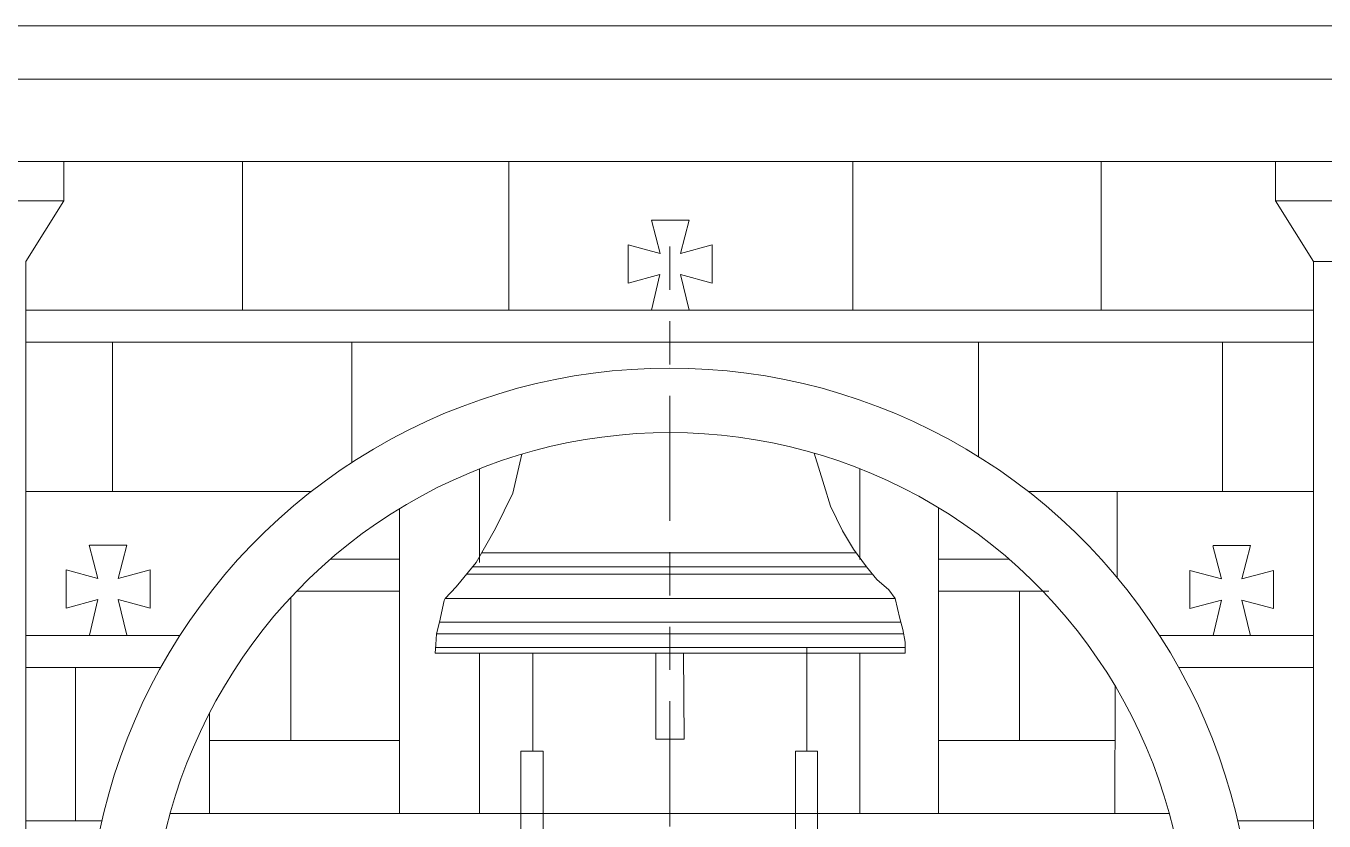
# Model space of a CAD drawing. Header units: millimetres. Extents: x -490789 to -449459, y 209001 to 327650.
# Drawn here: x -475544 to -472472, y 318410 to 320292 of the extents above; entities that cross this region are included whole.
import ezdxf

# ---------------------------------------------------------------- set-up
doc = ezdxf.new("R2010")
doc.units = ezdxf.units.MM
doc.header["$MEASUREMENT"] = 0
doc.linetypes.add('2-Штрих-Штриховая', pattern=[723.19442, 264.583325, -105.833328, 70.555556, -105.833328, 70.555556, -105.833328])
for name, color, linetype, lineweight in [('0_Ном._пера__12_Ном._пера__12_Ном._пера__12', 12, 'Continuous', 18), ('0_Ном._пера__7_Ном._пера__1_Ном._пера__1', 1, 'Continuous', 18), ('0_Ном._пера__7_Ном._пера__7_Ном._пера__1', 1, 'Continuous', 18), ('0_Ном._пера__7_Ном._пера__7_Ном._пера__7', 7, 'Continuous', 18), ('0_Ном_пера__1_Ном_пера__1_Ном_пера__1_Ном._пера__1_Ном_пера__1_Ном_пера__1_Ном_пера__1_Ном_пера__1_Ном_пера__1_Ном_пера__1_Ном_пера__1_Ном_пера__1_Ном_пера__1_Ном_пера__1_Ном_пера__1_Ном_пера__1_Ном_пера__1_Ном_пера__1_Ном_пера__1_Ном_пера__1_Ном_пера___D_Ном._пера__1', 1, 'Continuous', 18), ('0_Ном_пера__1_Ном_пера__1_Ном_пера__1_Ном_пера__1_Ном_пера__1_Ном_пера__1_Ном_пера__1_Ном_пера__1_Ном_пера__1_Ном_пера__1_Ном._пера__1_Ном_пера__1_Ном_пера__1_Ном_пера__1_Ном_пера__1_Ном_пера__1_Ном_пера__1_Ном_пера__1_Ном_пера__1_Ном_пера__1_Ном_пера___D_Ном._пера__1', 1, 'Continuous', 18), ('0_Ном_пера__7_Ном._пера__7_Ном_пера__7_Ном_пера__7_Ном_пера__7_Ном_пера__7_Ном_пера__7_Ном_пера__7_Ном_пера__7_Ном_пера__7_Ном_пера__7_Ном_пера__7_Ном_пера__7_Ном_пера__7_Ном_пера__7_Ном_пера__7_Ном_пера__7_Ном_пера__7_Ном_пера__7_Ном_пера__7_Ном_пера___7_Ном._пера__7', 7, 'Continuous', 18), ('0_Ном_пера__7_Ном_пера__7_Ном_пера__7_Ном_пера__7_Ном_пера__7_Ном_пера__7_Ном_пера__7_Ном_пера__7_Ном_пера__7_Ном._пера__7_Ном_пера__7_Ном_пера__7_Ном_пера__7_Ном_пера__7_Ном_пера__7_Ном_пера__7_Ном_пера__7_Ном_пера__7_Ном_пера__7_Ном_пера__7_Ном_пера___7_Ном._пера__7', 7, 'Continuous', 18), ('0_Ном_пера__7_Ном_пера__7_Ном_пера__7_Ном_пера__7_Ном_пера__7_Ном_пера__7_Ном_пера__7_Ном_пера__7_Ном_пера__7_Ном_пера__7_Ном_пера__7_Ном_пера__7_Ном_пера__7_Ном_пера__7_Ном_пера__7_Ном._пера__7_Ном_пера__7_Ном._пера__7_Ном_пера__7_Ном._пера__7_Ном_пера_2_Ном._пера__7', 7, 'Continuous', 18), ('0_Ном_пера__7_Ном_пера__7_Ном_пера__7_Ном_пера__7_Ном_пера__7_Ном_пера__7_Ном_пера__7_Ном_пера__7_Ном_пера__7_Ном_пера__7_Ном_пера__7_Ном_пера__7_Ном_пера__7_Ном_пера__7_Ном_пера__7_Ном_пера__7_Ном_пера__7_Ном_пера__7_Ном._пера__7_Ном_пера__7_Ном._пера__5_Ном._пера__7', 7, 'Continuous', 18), ('0_Ном_пера__7_Ном_пера__7_Ном_пера__7_Ном_пера__7_Ном_пера__7_Ном_пера__7_Ном_пера__7_Ном_пера__7_Ном_пера__7_Ном_пера__7_Ном_пера__7_Ном_пера__7_Ном_пера__7_Ном_пера__7_Ном_пера__7_Ном_пера__7_Ном_пера__7_Ном_пера__7_Ном_пера__7_Ном_пера__7_Ном_пера__7_8_Ном._пера__1', 1, 'Continuous', 18), ('0_Ном_пера__7_Ном_пера__7_Ном_пера__7_Ном_пера__7_Ном_пера__7_Ном_пера__7_Ном_пера__7_Ном_пера__7_Ном_пера__7_Ном_пера__7_Ном_пера__7_Ном_пера__7_Ном_пера__7_Ном_пера__7_Ном_пера__7_Ном_пера__7_Ном_пера__7_Ном_пера__7_Ном_пера__7_Ном_пера__7_Ном_пера__7_C_Ном._пера__202', 202, 'Continuous', 18), ('0_Ном_пера__7_Ном_пера__7_Ном_пера__7_Ном_пера__7_Ном_пера__7_Ном_пера__7_Ном_пера__7_Ном_пера__7_Ном_пера__7_Ном_пера__7_Ном_пера__7_Ном_пера__7_Ном_пера__7_Ном_пера__7_Ном_пера__7_Ном_пера__7_Ном_пера__7_Ном_пера__7_Ном_пера__7_Ном_пера__7_Ном_пера__7_C_Ном._пера__7', 7, 'Continuous', 18), ('Defpoints_Ном_пера__7_Ном._пера__7_Ном._пера__7_Ном._пера__7_Ном._пера__5_Ном._пера__7_Ном._пера__7_Ном._пера__7', 7, 'Continuous', 18), ('Defpoints_Ном_пера__7_Ном._пера__7_Ном._пера__7_Ном._пера__7_Ном._пера__7_Ном._пера__7_Ном._пера__7_Ном._пера__7', 7, 'Continuous', 18), ('hatch_Ном_пера__254_Ном_пера__254_Ном_пера__254_Ном._пера__254_Ном_пера__254_Ном._пера__9_Ном_пера__9_Ном_пера__9_Ном_пера__12_Ном_пера__12_Ном_пера__12_Ном_пера__12_Ном_пера__12_Ном_пера__12_Ном_пера__1_Ном_пера__1_Ном_пера__1_Ном_пера__1_Ном_пера__1_Н_B_Ном._пера__1', 1, 'Continuous', 18)]:
    doc.layers.add(name, color=color, linetype=linetype, lineweight=lineweight)

msp = doc.modelspace()

# ---------------------------------------------------------------- linework, layer by layer
at = {"layer": '0_Ном._пера__12_Ном._пера__12_Ном._пера__12', "linetype": '2-Штрих-Штриховая'}
for p in [(-474020.5, 314812.9), (-474020.5, 307549.2)]:
    msp.add_line(p, (-474020.5, 319828), dxfattribs=at)
at = {"layer": '0_Ном._пера__7_Ном._пера__1_Ном._пера__1', "linetype": 'Continuous'}
for p, q in [((-475544.3, 318849.3), (-475180, 318849.3)), ((-472861.1, 318849.3), (-472496.7, 318849.3))]:
    msp.add_line(p, q, dxfattribs=at)
at = {"layer": '0_Ном._пера__7_Ном._пера__7_Ном._пера__1', "linetype": 'Continuous'}
for radius, start, end in [(1378.8, 358.302, 181.6973), (1226.2, 358.0906, 181.8013)]:
    msp.add_arc((-474020.5, 318103.2), radius, start, end, dxfattribs=at)
at = {"layer": '0_Ном._пера__7_Ном._пера__7_Ном._пера__7', "linetype": 'Continuous'}
for p, q in [((-471570.7, 320291.8), (-476470.4, 320291.8)), ((-471732.5, 320166.2), (-476308, 320166.2)), ((-475976.9, 319971.1), (-471983.8, 319971.1)), ((-475031.8, 319971.1), (-475031.8, 319619.2)), ((-474401.5, 319971.1), (-474401.5, 319619.2)), ((-473587.4, 319971.1), (-473587.4, 319619.2)), ((-475544.3, 319734.4), (-475544.3, 315040.1)), ((-472496.7, 315040.1), (-472496.7, 319734.6)), ((-472073.8, 319734.6), (-472496.7, 319734.6)), ((-475339.4, 319543.2), (-475339.4, 319189.9)), ((-474773.4, 319543.2), (-474773.4, 319258.3)), ((-473289.8, 319543.2), (-473289.8, 319272.5)), ((-472712, 319543.2), (-472712, 319189.9)), ((-474470.5, 319243.8), (-474470.5, 319022)), ((-473570.5, 319243.8), (-473570.5, 319029.1)), ((-474869.1, 319189.9), (-475544.3, 319189.9)), ((-474660.6, 319149.1), (-474660.6, 318427.9)), ((-473384.3, 319151.4), (-473384.3, 318427.9)), ((-473696.3, 318820.4), (-473696.3, 318575.4)), ((-474470.5, 318807.5), (-474470.5, 318427.9)), ((-474344.7, 318807.5), (-474344.7, 318575.5)), ((-473570.5, 318807.5), (-473570.5, 318427.9)), ((-475426.7, 318773.3), (-475426.7, 318410.7)), ((-472966.4, 318729.5), (-472967.5, 318427.9)), ((-475109.8, 318427.9), (-475109.8, 318666.3)), ((-472838.1, 318427.9), (-475202.9, 318427.9))]:
    msp.add_line(p, q, dxfattribs=at)
at = {"layer": '0_Ном_пера__1_Ном_пера__1_Ном_пера__1_Ном._пера__1_Ном_пера__1_Ном_пера__1_Ном_пера__1_Ном_пера__1_Ном_пера__1_Ном_пера__1_Ном_пера__1_Ном_пера__1_Ном_пера__1_Ном_пера__1_Ном_пера__1_Ном_пера__1_Ном_пера__1_Ном_пера__1_Ном_пера__1_Ном_пера__1_Ном_пера___D_Ном._пера__1', "linetype": 'Continuous'}
for p, q in [((-472496.7, 319619.2), (-475544.3, 319619.2)), ((-472496.7, 319543.2), (-475544.3, 319543.2)), ((-474660.6, 319030.1), (-474823.3, 319030.1)), ((-473217.7, 319030.1), (-473385.1, 319030.1)), ((-474660.6, 318954), (-474903.5, 318954)), ((-473123.6, 318954), (-473385.1, 318954)), ((-475225.5, 318773.3), (-475544.3, 318773.3)), ((-472496.7, 318773.3), (-472815.5, 318773.3))]:
    msp.add_line(p, q, dxfattribs=at)
at = {"layer": '0_Ном_пера__1_Ном_пера__1_Ном_пера__1_Ном_пера__1_Ном_пера__1_Ном_пера__1_Ном_пера__1_Ном_пера__1_Ном_пера__1_Ном_пера__1_Ном._пера__1_Ном_пера__1_Ном_пера__1_Ном_пера__1_Ном_пера__1_Ном_пера__1_Ном_пера__1_Ном_пера__1_Ном_пера__1_Ном_пера__1_Ном_пера___D_Ном._пера__1', "linetype": 'Continuous'}
for p, q in [((-473920.3, 319773.6), (-473920.3, 319683.2)), ((-475250.7, 319004.3), (-475250.7, 318914)), ((-472591.3, 319003.1), (-472591.3, 318912.8))]:
    msp.add_line(p, q, dxfattribs=at)
at = {"layer": '0_Ном_пера__7_Ном._пера__7_Ном_пера__7_Ном_пера__7_Ном_пера__7_Ном_пера__7_Ном_пера__7_Ном_пера__7_Ном_пера__7_Ном_пера__7_Ном_пера__7_Ном_пера__7_Ном_пера__7_Ном_пера__7_Ном_пера__7_Ном_пера__7_Ном_пера__7_Ном_пера__7_Ном_пера__7_Ном_пера__7_Ном_пера___7_Ном._пера__7', "linetype": 'Continuous'}
for p, q in [((-473192.4, 318600.8), (-473192.4, 318954)), ((-473192.4, 318600.8), (-473192.4, 318954)), ((-474917.1, 318600.8), (-474917.1, 318939.7)), ((-474917.1, 318600.8), (-474917.1, 318939.7))]:
    msp.add_line(p, q, dxfattribs=at)
at = {"layer": '0_Ном_пера__7_Ном_пера__7_Ном_пера__7_Ном_пера__7_Ном_пера__7_Ном_пера__7_Ном_пера__7_Ном_пера__7_Ном_пера__7_Ном._пера__7_Ном_пера__7_Ном_пера__7_Ном_пера__7_Ном_пера__7_Ном_пера__7_Ном_пера__7_Ном_пера__7_Ном_пера__7_Ном_пера__7_Ном_пера__7_Ном_пера___7_Ном._пера__7', "linetype": 'Continuous'}
for p, q in [((-475544.3, 318410.7), (-475364.6, 318410.7)), ((-472676.4, 318410.7), (-472496.7, 318410.7))]:
    msp.add_line(p, q, dxfattribs=at)
at = {"layer": '0_Ном_пера__7_Ном_пера__7_Ном_пера__7_Ном_пера__7_Ном_пера__7_Ном_пера__7_Ном_пера__7_Ном_пера__7_Ном_пера__7_Ном_пера__7_Ном_пера__7_Ном_пера__7_Ном_пера__7_Ном_пера__7_Ном_пера__7_Ном._пера__7_Ном_пера__7_Ном._пера__7_Ном_пера__7_Ном._пера__7_Ном_пера_2_Ном._пера__7', "linetype": 'Continuous'}
for p, q in [((-472999.3, 319971.1), (-472999.3, 319619.2)), ((-472961.7, 319189.9), (-472961.7, 318986.3))]:
    msp.add_line(p, q, dxfattribs=at)
at = {"layer": '0_Ном_пера__7_Ном_пера__7_Ном_пера__7_Ном_пера__7_Ном_пера__7_Ном_пера__7_Ном_пера__7_Ном_пера__7_Ном_пера__7_Ном_пера__7_Ном_пера__7_Ном_пера__7_Ном_пера__7_Ном_пера__7_Ном_пера__7_Ном_пера__7_Ном_пера__7_Ном_пера__7_Ном._пера__7_Ном_пера__7_Ном._пера__5_Ном._пера__7', "linetype": 'Continuous'}
for p, q in [((-473171.9, 319189.9), (-472496.7, 319189.9)), ((-475109.8, 318600.8), (-474660.6, 318600.8)), ((-473385.1, 318600.8), (-472967.5, 318600.8))]:
    msp.add_line(p, q, dxfattribs=at)
at = {"layer": '0_Ном_пера__7_Ном_пера__7_Ном_пера__7_Ном_пера__7_Ном_пера__7_Ном_пера__7_Ном_пера__7_Ном_пера__7_Ном_пера__7_Ном_пера__7_Ном_пера__7_Ном_пера__7_Ном_пера__7_Ном_пера__7_Ном_пера__7_Ном_пера__7_Ном_пера__7_Ном_пера__7_Ном_пера__7_Ном_пера__7_Ном_пера__7_8_Ном._пера__1', "linetype": 'Continuous'}
for p, q in [((-474063.9, 319832.1), (-474043.6, 319753.5)), ((-473975, 319832.5), (-473995.3, 319753.5)), ((-474118.9, 319773.6), (-474043.6, 319753.5)), ((-473995.3, 319753.5), (-473920.2, 319773.6)), ((-474119, 319683.2), (-474043.7, 319703.4)), ((-474043.7, 319703.4), (-474063.7, 319619.2)), ((-473975, 319619), (-473995.3, 319703.4)), ((-473995.3, 319703.4), (-473920.3, 319683.2)), ((-475394.4, 319062.9), (-475374, 318984.3)), ((-475305.4, 319063.2), (-475325.8, 318984.3)), ((-472735, 319061.6), (-472714.6, 318983.1)), ((-472646, 319062), (-472666.3, 318983.1)), ((-475449.4, 319004.4), (-475374, 318984.3)), ((-475325.8, 318984.3), (-475250.7, 319004.4)), ((-472790, 319003.1), (-472714.6, 318983.1)), ((-472666.3, 318983.1), (-472591.2, 319003.1)), ((-475449.4, 318914), (-475374.1, 318934.2)), ((-475374.1, 318934.2), (-475394.2, 318849.9)), ((-475305.4, 318849.8), (-475325.8, 318934.2)), ((-475325.8, 318934.2), (-475250.7, 318914)), ((-472790, 318912.8), (-472714.7, 318933)), ((-472714.7, 318933), (-472734.7, 318848.7)), ((-472646, 318848.5), (-472666.3, 318933)), ((-472666.3, 318933), (-472591.3, 318912.8))]:
    msp.add_line(p, q, dxfattribs=at)
at = {"layer": '0_Ном_пера__7_Ном_пера__7_Ном_пера__7_Ном_пера__7_Ном_пера__7_Ном_пера__7_Ном_пера__7_Ном_пера__7_Ном_пера__7_Ном_пера__7_Ном_пера__7_Ном_пера__7_Ном_пера__7_Ном_пера__7_Ном_пера__7_Ном_пера__7_Ном_пера__7_Ном_пера__7_Ном_пера__7_Ном_пера__7_Ном_пера__7_C_Ном._пера__202', "linetype": 'Continuous'}
for p, q in [((-474372.8, 318575.5), (-474320.4, 318575.5)), ((-474372.8, 318575.5), (-474372.8, 316169.4)), ((-474320.4, 318575.5), (-474320.4, 316169.4)), ((-473723.3, 318575.4), (-473670.9, 318575.4)), ((-473723.3, 318575.4), (-473723.3, 316169.4)), ((-473670.9, 318575.4), (-473670.9, 316169.4))]:
    msp.add_line(p, q, dxfattribs=at)
at = {"layer": '0_Ном_пера__7_Ном_пера__7_Ном_пера__7_Ном_пера__7_Ном_пера__7_Ном_пера__7_Ном_пера__7_Ном_пера__7_Ном_пера__7_Ном_пера__7_Ном_пера__7_Ном_пера__7_Ном_пера__7_Ном_пера__7_Ном_пера__7_Ном_пера__7_Ном_пера__7_Ном_пера__7_Ном_пера__7_Ном_пера__7_Ном_пера__7_C_Ном._пера__7', "linetype": 'Continuous'}
msp.add_line((-474053.3, 318603.3), (-473986.4, 318603.3), dxfattribs=at)
at = {"layer": 'Defpoints_Ном_пера__7_Ном._пера__7_Ном._пера__7_Ном._пера__7_Ном._пера__5_Ном._пера__7_Ном._пера__7_Ном._пера__7', "linetype": 'Continuous'}
for p, q in [((-476055.7, 319971.1), (-475475.7, 319971.1)), ((-476055.7, 319971.1), (-475475.7, 319971.1)), ((-475454.4, 319878), (-475454.4, 319971.1)), ((-472586.7, 319878), (-472586.7, 319971.1)), ((-476055.7, 319878), (-475475.7, 319878)), ((-476034.4, 319878), (-475454.4, 319878)), ((-475544.4, 319734.6), (-475454.4, 319878.2)), ((-472586.7, 319878), (-472005.2, 319878)), ((-472496.7, 319734.6), (-472586.7, 319878)), ((-472563.8, 319878), (-471983.8, 319878))]:
    msp.add_line(p, q, dxfattribs=at)
at = {"layer": 'Defpoints_Ном_пера__7_Ном._пера__7_Ном._пера__7_Ном._пера__7_Ном._пера__7_Ном._пера__7_Ном._пера__7_Ном._пера__7', "linetype": 'Continuous'}
for p, q in [((-473655.2, 319204.2), (-473678.6, 319280.7)), ((-474371, 319278.2), (-474392.2, 319186.2)), ((-473640.2, 319155.3), (-473655.2, 319204.2)), ((-474392.2, 319186.2), (-474433.2, 319102.3)), ((-473611.7, 319096.9), (-473640.2, 319155.3)), ((-474433.2, 319102.3), (-474478.9, 319022)), ((-473585.9, 319053.4), (-473611.7, 319096.9)), ((-473579.3, 319044.6), (-474466.1, 319044.6)), ((-473554.7, 319011.3), (-473585.9, 319053.4)), ((-474478.9, 319022), (-474526.2, 318964.1)), ((-473554.7, 319011.3), (-474487.6, 319011.3)), ((-473530.2, 318981.4), (-473554.7, 319011.3)), ((-473540.6, 318994.1), (-474501.6, 318994.1)), ((-473501.7, 318957), (-473530.2, 318981.4)), ((-474526.2, 318964.1), (-474551.8, 318936.6)), ((-473486.8, 318936.6), (-473501.7, 318957)), ((-474554.7, 318931.9), (-474565.6, 318880.5)), ((-474551.8, 318936.6), (-474554.7, 318931.9)), ((-473486.8, 318936.6), (-474551.8, 318936.6)), ((-473475.9, 318889.1), (-473486.8, 318936.6)), ((-473469.1, 318863.3), (-473475.9, 318889.1)), ((-474572.6, 318853.4), (-474574.6, 318827.9)), ((-473467.3, 318853.4), (-474573, 318853.4)), ((-474565.3, 318880.5), (-474572.6, 318853.4)), ((-473473.6, 318880.5), (-474565.6, 318880.5)), ((-473463.7, 318833.4), (-473469.1, 318863.3)), ((-474574.6, 318827.9), (-474575.6, 318807.5)), ((-473463.7, 318820.4), (-474575, 318820.4)), ((-473463.7, 318807.5), (-473463.7, 318833.4)), ((-474576, 318807.5), (-473463.7, 318807.5)), ((-474053.3, 318603.3), (-474053.3, 318807.5)), ((-473987.9, 318807.5), (-473986.4, 318603.3))]:
    msp.add_line(p, q, dxfattribs=at)
at = {"layer": 'hatch_Ном_пера__254_Ном_пера__254_Ном_пера__254_Ном._пера__254_Ном_пера__254_Ном._пера__9_Ном_пера__9_Ном_пера__9_Ном_пера__12_Ном_пера__12_Ном_пера__12_Ном_пера__12_Ном_пера__12_Ном_пера__12_Ном_пера__1_Ном_пера__1_Ном_пера__1_Ном_пера__1_Ном_пера__1_Н_B_Ном._пера__1', "linetype": 'Continuous'}
for p, q in [((-474063.7, 319832.2), (-473975, 319832.5)), ((-474118.9, 319773.6), (-474119, 319683.2)), ((-475394.2, 319062.9), (-475305.4, 319063.2)), ((-472734.7, 319061.7), (-472646, 319062)), ((-475449.4, 319004.4), (-475449.4, 318914)), ((-472790, 319003.1), (-472790, 318912.8))]:
    msp.add_line(p, q, dxfattribs=at)

doc.saveas('drawing.dxf')
